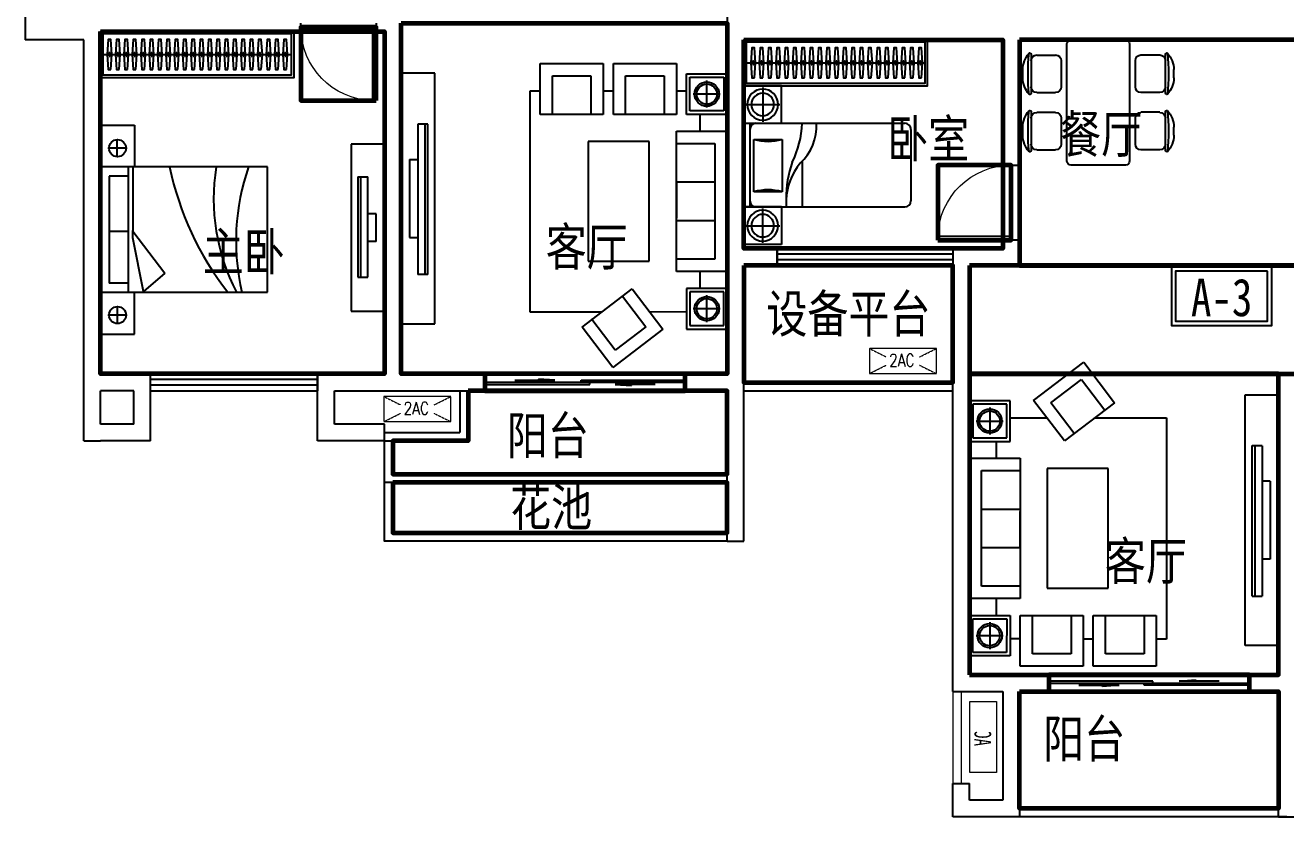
# Model space of a CAD drawing. Extents: x 4814447 to 4843647, y -954808 to -938608.
# Drawn here: x 4814447 to 4829533, y -954808 to -945333 of the extents above; entities that cross this region are included whole.
import ezdxf

# ---------------------------------------------------------------- set-up
doc = ezdxf.new("R2010")
doc.units = 0
doc.header["$MEASUREMENT"] = 0
doc.linetypes.add('DASH', pattern=[0.35, 0.25, -0.1])
doc.linetypes.add('HIDDEN', pattern=[0.375, 0.25, -0.125])
doc.layers.get('0').update_dxf_attribs({"linetype": 'CONTINUOUS'})
for name, color, linetype in [('BALCONY', 153, 'CONTINUOUS'), ('FURNITURE', 8, 'CONTINUOUS'), ('Furniture(家具)', 8, 'CONTINUOUS'), ('TEXT_文字_', 7, 'CONTINUOUS'), ('TK', 7, 'CONTINUOUS'), ('WALL', 2, 'CONTINUOUS'), ('WINDOW', 4, 'CONTINUOUS'), ('户型编号', 7, 'CONTINUOUS')]:
    doc.layers.add(name, color=color, linetype=linetype)
for name, color, linetype, lineweight in [('GT_卧室', 1, 'CONTINUOUS', 60), ('GT_卫生间', 5, 'CONTINUOUS', 60), ('GT_客厅', 2, 'CONTINUOUS', 60), ('GT_花园', 74, 'CONTINUOUS', 60), ('GT_过道', 30, 'CONTINUOUS', 60), ('GT_门', 245, 'CONTINUOUS', 60), ('GT_阳台', 6, 'CONTINUOUS', 60), ('GT_餐厅', 3, 'CONTINUOUS', 60), ('K_EQUPMENT_W', 6, 'CONTINUOUS', 9)]:
    doc.layers.add(name, color=color, linetype=linetype, lineweight=lineweight)
doc.styles.add('_HZTXT', font='txt.shx', dxfattribs={"width": 0.8, "bigfont": 'HZTXT.shx'})
doc.styles.add('_ZBHZ', font='simhei.ttf', dxfattribs={"width": 0.8})

# ---------------------------------------------------------------- blocks, each defined once
blk = doc.blocks.new('$PLAN$00001563')
for p, q in [((1250, 0), (-1250, 0)), ((-1250, 0), (-1250, -409)), ((-750, 0), (-750, -2000)), ((750, -2000), (750, 0)), ((1250, 0), (1250, -409)), ((-1023, -305), (-1023, -102)), ((639, -104), (-639, -104)), ((-639, -333), (-639, -104)), ((-22, -333), (-22, -104)), ((639, -333), (639, -104)), ((975, -305), (975, -102)), ((-920, -199), (-1125, -199)), ((873, -199), (1077, -199)), ((-1250, -409), (-750, -409)), ((750, -333), (-750, -333)), ((-740, -516), (-98, -388)), ((-18, -388), (-521, -770)), ((-98, -388), (-11, -388)), ((750, -388), (-18, -388)), ((1250, -409), (750, -409)), ((-521, -770), (-740, -516)), ((-750, -2000), (750, -2000))]:
    blk.add_line(p, q)
for centre in [(-1023, -205), (975, -205)]:
    blk.add_circle(centre, 102)
for centre, radius, start, end in [((1524, -4452), 3707, 102.0578, 127.8384), ((368, -3767), 2412, 80.8909, 117.5798), ((-135, -4317), 2694, 70.8175, 103.1624)]:
    blk.add_arc(centre, radius, start, end)
blk = doc.blocks.new('HYU')
for p, q in [((137720, -185365), (137332, -185874)), ((138351, -185846), (137720, -185365)), ((137749, -185581), (137454, -185967)), ((138136, -185875), (137749, -185581)), ((137332, -185874), (137963, -186355)), ((137841, -186262), (138136, -185875)), ((137963, -186355), (138351, -185846)), ((137454, -185967), (137479, -185986)), ((138520, -186574), (138520, -188340)), ((139159, -186574), (138520, -186574)), ((139160, -188340), (139159, -186574)), ((139006, -186728), (138520, -186728)), ((139006, -188186), (139006, -186728)), ((138520, -187700), (138520, -187245)), ((138520, -188186), (139006, -188186)), ((138520, -188340), (139160, -188340)), ((137599, -188553), (136806, -188553)), ((136806, -188553), (136806, -189193)), ((136959, -188553), (136959, -189039)), ((137445, -188553), (137415, -188553)), ((137445, -189039), (137445, -188553)), ((137599, -189193), (137599, -188553)), ((138520, -188553), (137727, -188553)), ((137727, -188553), (137727, -189193)), ((137880, -188553), (137880, -189039)), ((138366, -188553), (138336, -188553)), ((138366, -189039), (138366, -188553)), ((138520, -189193), (138520, -188553)), ((136959, -189039), (137445, -189039)), ((137880, -189039), (138366, -189039)), ((136806, -189193), (137599, -189193)), ((137727, -189193), (138520, -189193))]:
    blk.add_line(p, q)
at = {"linetype": 'ByBlock'}
for p, q in [((138648, -185849), (139159, -185849)), ((138648, -186361), (138648, -185849)), ((138690, -185892), (139117, -185892)), ((138690, -186318), (138690, -185892)), ((138904, -185935), (138904, -186276)), ((139117, -185892), (139117, -186318)), ((139159, -185849), (139159, -186361)), ((136678, -186063), (136678, -188852)), ((137579, -186063), (136678, -186063)), ((138648, -186063), (138185, -186064)), ((139074, -186105), (138733, -186105)), ((139159, -186361), (138648, -186361)), ((139117, -186318), (138690, -186318)), ((138818, -186574), (138818, -186361)), ((137411, -186702), (138179, -186702)), ((137411, -188212), (137411, -186702)), ((138179, -186702), (138179, -188212)), ((139006, -187214), (138520, -187214)), ((139006, -187700), (138520, -187700)), ((138179, -188212), (137411, -188212)), ((138818, -188553), (138818, -188340)), ((138648, -188553), (138648, -189065)), ((139160, -188553), (138648, -188553)), ((138690, -188596), (138691, -189022)), ((139117, -188596), (138690, -188596)), ((138904, -188638), (138904, -188979)), ((139117, -189022), (139117, -188596)), ((139160, -189065), (139160, -188553)), ((136678, -188852), (136806, -188852)), ((137599, -188852), (137727, -188852)), ((138520, -188851), (138648, -188851)), ((139074, -188809), (138733, -188809)), ((138648, -189065), (139160, -189065)), ((138691, -189022), (139117, -189022))]:
    blk.add_line(p, q, dxfattribs=at)
at = {"linetype": 'ByBlock', "extrusion": (0, 0, -1)}
for centre, major_axis, start_param, end_param in [((138904, -186105), (-10, 153), -1.508582, 4.774603), ((138904, -186105), (-14, 127), -1.464910568844046, 4.818274738335539), ((138904, -188809), (-16, 153), -1.464919, 4.818266), ((138904, -188809), (-13, 127), -1.465821, 4.817364)]:
    blk.add_ellipse(centre, major_axis=major_axis, ratio=1, start_param=start_param, end_param=end_param, dxfattribs=at)
blk = doc.blocks.new('ewrew')
at = {"layer": 'FURNITURE'}
for p, q in [((-52631, 97939), (-53031, 97939)), ((-53031, 97939), (-53031, 94936)), ((-52631, 94936), (-52631, 97939)), ((-52748, 97329), (-52748, 95526)), ((-53031, 94936), (-52631, 94936))]:
    blk.add_line(p, q, dxfattribs=at)
at = {"layer": 'FURNITURE', "ltscale": 30}
for p, q in [((-52713, 97329), (-52833, 97329)), ((-52833, 97328), (-52833, 95526)), ((-52713, 95526), (-52713, 97329)), ((-52931, 96904), (-52931, 95971)), ((-52931, 96904), (-52833, 96904)), ((-52931, 95971), (-52833, 95971)), ((-52713, 95526), (-52833, 95526))]:
    blk.add_line(p, q, dxfattribs=at)
blk = doc.blocks.new('*U24')
blk.add_line((-970, -275), (1289, -275))
for points in [[(-1000, 0), (1319, 0), (1319, -550), (-1000, -550)], [(-970, -30), (1289, -30), (1289, -520), (-970, -520)]]:
    blk.add_lwpolyline(points, close=True)
at = {"elevation": 0}
for points in [[(-874, -95), (-862, -275), (-874, -455), (-906, -455), (-918, -275), (-906, -95)], [(-774, -95), (-762, -275), (-774, -455), (-806, -455), (-818, -275), (-806, -95)], [(-674, -95), (-662, -275), (-674, -455), (-706, -455), (-718, -275), (-706, -95)], [(-574, -95), (-562, -275), (-574, -455), (-606, -455), (-618, -275), (-606, -95)], [(-474, -95), (-462, -275), (-474, -455), (-506, -455), (-518, -275), (-506, -95)], [(-374, -95), (-362, -275), (-374, -455), (-406, -455), (-418, -275), (-406, -95)], [(-274, -95), (-262, -275), (-274, -455), (-306, -455), (-318, -275), (-306, -95)], [(-174, -95), (-162, -275), (-174, -455), (-206, -455), (-218, -275), (-206, -95)], [(-74, -95), (-62, -275), (-74, -455), (-106, -455), (-118, -275), (-106, -95)], [(26, -95), (38, -275), (26, -455), (-6, -455), (-18, -275), (-6, -95)], [(126, -95), (138, -275), (126, -455), (94, -455), (82, -275), (94, -95)], [(226, -95), (238, -275), (226, -455), (194, -455), (182, -275), (194, -95)], [(326, -95), (338, -275), (326, -455), (294, -455), (282, -275), (294, -95)], [(426, -95), (438, -275), (426, -455), (394, -455), (382, -275), (394, -95)], [(526, -95), (538, -275), (526, -455), (494, -455), (482, -275), (494, -95)], [(626, -95), (638, -275), (626, -455), (594, -455), (582, -275), (594, -95)], [(726, -95), (738, -275), (726, -455), (694, -455), (682, -275), (694, -95)], [(826, -95), (838, -275), (826, -455), (794, -455), (782, -275), (794, -95)], [(926, -95), (938, -275), (926, -455), (894, -455), (882, -275), (894, -95)], [(1026, -95), (1038, -275), (1026, -455), (994, -455), (982, -275), (994, -95)], [(1126, -95), (1138, -275), (1126, -455), (1094, -455), (1082, -275), (1094, -95)], [(1226, -95), (1238, -275), (1226, -455), (1194, -455), (1182, -275), (1194, -95)]]:
    blk.add_lwpolyline(points, close=True, dxfattribs=at)
at = {"ltscale": 15, "elevation": 0}
for points in [[(-894, -255), (-886, -255), (-886, -295), (-894, -295)], [(-794, -255), (-786, -255), (-786, -295), (-794, -295)], [(-694, -255), (-686, -255), (-686, -295), (-694, -295)], [(-594, -255), (-586, -255), (-586, -295), (-594, -295)], [(-494, -255), (-486, -255), (-486, -295), (-494, -295)], [(-394, -255), (-386, -255), (-386, -295), (-394, -295)], [(-294, -255), (-286, -255), (-286, -295), (-294, -295)], [(-194, -255), (-186, -255), (-186, -295), (-194, -295)], [(-94, -255), (-86, -255), (-86, -295), (-94, -295)], [(6, -255), (14, -255), (14, -295), (6, -295)], [(106, -255), (114, -255), (114, -295), (106, -295)], [(206, -255), (214, -255), (214, -295), (206, -295)], [(306, -255), (314, -255), (314, -295), (306, -295)], [(406, -255), (414, -255), (414, -295), (406, -295)], [(506, -255), (514, -255), (514, -295), (506, -295)], [(606, -255), (614, -255), (614, -295), (606, -295)], [(706, -255), (714, -255), (714, -295), (706, -295)], [(806, -255), (814, -255), (814, -295), (806, -295)], [(906, -255), (914, -255), (914, -295), (906, -295)], [(1006, -255), (1014, -255), (1014, -295), (1006, -295)], [(1106, -255), (1114, -255), (1114, -295), (1106, -295)], [(1206, -255), (1214, -255), (1214, -295), (1206, -295)]]:
    blk.add_lwpolyline(points, close=True, dxfattribs=at)
blk = doc.blocks.new('电视2')
at = {"layer": 'Furniture(家具)'}
for p, q in [((0, -400), (0, 0)), ((0, 0), (2000, 0)), ((1590, -116), (390, -116)), ((2000, 0), (2000, -400)), ((2000, -400), (0, -400))]:
    blk.add_line(p, q, dxfattribs=at)
at = {"layer": 'Furniture(家具)', "ltscale": 30}
for p, q in [((390, -82), (390, -202)), ((390, -82), (1590, -82)), ((1590, -82), (1590, -202)), ((1590, -202), (390, -202)), ((835, -300), (835, -202)), ((1165, -300), (835, -300)), ((1165, -300), (1165, -202))]:
    blk.add_line(p, q, dxfattribs=at)
blk = doc.blocks.new('*U26')
blk.add_line((-970, -275), (1170, -275))
for points in [[(-1000, 0), (1200, 0), (1200, -550), (-1000, -550)], [(-970, -30), (1170, -30), (1170, -520), (-970, -520)]]:
    blk.add_lwpolyline(points, close=True)
at = {"elevation": 0}
for points in [[(-874, -95), (-862, -275), (-874, -455), (-906, -455), (-918, -275), (-906, -95)], [(-774, -95), (-762, -275), (-774, -455), (-806, -455), (-818, -275), (-806, -95)], [(-674, -95), (-662, -275), (-674, -455), (-706, -455), (-718, -275), (-706, -95)], [(-574, -95), (-562, -275), (-574, -455), (-606, -455), (-618, -275), (-606, -95)], [(-474, -95), (-462, -275), (-474, -455), (-506, -455), (-518, -275), (-506, -95)], [(-374, -95), (-362, -275), (-374, -455), (-406, -455), (-418, -275), (-406, -95)], [(-274, -95), (-262, -275), (-274, -455), (-306, -455), (-318, -275), (-306, -95)], [(-174, -95), (-162, -275), (-174, -455), (-206, -455), (-218, -275), (-206, -95)], [(-74, -95), (-62, -275), (-74, -455), (-106, -455), (-118, -275), (-106, -95)], [(26, -95), (38, -275), (26, -455), (-6, -455), (-18, -275), (-6, -95)], [(126, -95), (138, -275), (126, -455), (94, -455), (82, -275), (94, -95)], [(226, -95), (238, -275), (226, -455), (194, -455), (182, -275), (194, -95)], [(326, -95), (338, -275), (326, -455), (294, -455), (282, -275), (294, -95)], [(426, -95), (438, -275), (426, -455), (394, -455), (382, -275), (394, -95)], [(526, -95), (538, -275), (526, -455), (494, -455), (482, -275), (494, -95)], [(626, -95), (638, -275), (626, -455), (594, -455), (582, -275), (594, -95)], [(726, -95), (738, -275), (726, -455), (694, -455), (682, -275), (694, -95)], [(826, -95), (838, -275), (826, -455), (794, -455), (782, -275), (794, -95)], [(926, -95), (938, -275), (926, -455), (894, -455), (882, -275), (894, -95)], [(1026, -95), (1038, -275), (1026, -455), (994, -455), (982, -275), (994, -95)], [(1126, -95), (1138, -275), (1126, -455), (1094, -455), (1082, -275), (1094, -95)]]:
    blk.add_lwpolyline(points, close=True, dxfattribs=at)
at = {"ltscale": 15, "elevation": 0}
for points in [[(-894, -255), (-886, -255), (-886, -295), (-894, -295)], [(-794, -255), (-786, -255), (-786, -295), (-794, -295)], [(-694, -255), (-686, -255), (-686, -295), (-694, -295)], [(-594, -255), (-586, -255), (-586, -295), (-594, -295)], [(-494, -255), (-486, -255), (-486, -295), (-494, -295)], [(-394, -255), (-386, -255), (-386, -295), (-394, -295)], [(-294, -255), (-286, -255), (-286, -295), (-294, -295)], [(-194, -255), (-186, -255), (-186, -295), (-194, -295)], [(-94, -255), (-86, -255), (-86, -295), (-94, -295)], [(6, -255), (14, -255), (14, -295), (6, -295)], [(106, -255), (114, -255), (114, -295), (106, -295)], [(206, -255), (214, -255), (214, -295), (206, -295)], [(306, -255), (314, -255), (314, -295), (306, -295)], [(406, -255), (414, -255), (414, -295), (406, -295)], [(506, -255), (514, -255), (514, -295), (506, -295)], [(606, -255), (614, -255), (614, -295), (606, -295)], [(706, -255), (714, -255), (714, -295), (706, -295)], [(806, -255), (814, -255), (814, -295), (806, -295)], [(906, -255), (914, -255), (914, -295), (906, -295)], [(1006, -255), (1014, -255), (1014, -295), (1006, -295)], [(1106, -255), (1114, -255), (1114, -295), (1106, -295)]]:
    blk.add_lwpolyline(points, close=True, dxfattribs=at)
blk = doc.blocks.new('chuang5')
at = {"layer": 'Furniture(家具)'}
for p, q in [((-62300, -8365), (-62300, -7915)), ((-62300, -7915), (-61850, -7915)), ((-62075, -7935), (-62075, -8345)), ((-60850, -7915), (-61850, -7915)), ((-61850, -7987), (-61850, -7915)), ((-61850, -7915), (-61850, -8365)), ((-61850, -8365), (-61850, -7915)), ((-60850, -7987), (-61850, -7987)), ((-60850, -7987), (-60850, -7915)), ((-60400, -7915), (-60850, -7915)), ((-60850, -8365), (-60850, -7915)), ((-60625, -7935), (-60625, -8345)), ((-60400, -8365), (-60400, -7915)), ((-62280, -8140), (-61870, -8140)), ((-61850, -8059), (-61850, -9842)), ((-61669, -8035), (-61043, -8035)), ((-61669, -8372), (-61669, -8035)), ((-61043, -8035), (-61043, -8372)), ((-60850, -9842), (-60850, -8059)), ((-60420, -8140), (-60830, -8140)), ((-61850, -8365), (-62300, -8365)), ((-61753, -8421), (-61850, -8421)), ((-61043, -8372), (-61669, -8372)), ((-60850, -8365), (-60400, -8365)), ((-61304, -8613), (-61850, -8613)), ((-61778, -9915), (-60922, -9915))]:
    blk.add_line(p, q, dxfattribs=at)
for centre, radius, start, end in [((-62075, -8140), 185, 270.2522, 270), ((-61778, -8059), 72.3, 90, 180), ((-60922, -8059), 72.3, 0, 90), ((-60625, -8140), 185, 270, 269.7478), ((-62075, -8140), 135, 270.3469, 270), ((-62248, -8204), 602, 343.7398, 16.2602), ((-60464, -8204), 602, 163.7398, 196.2602), ((-60625, -8140), 135, 270, 269.6531), ((-61802, -9165), 746, 50.5814, 87.1199), ((-61735, -9666), 1246, 70.3668, 90.8056), ((-60878, -8166), 618, 223.2139, 272.6045), ((-60781, -7385), 1231, 244.2286, 266.7956), ((-61778, -9842), 72.3, 180, 270), ((-60922, -9842), 72.3, 270, 0)]:
    blk.add_arc(centre, radius, start, end, dxfattribs=at)
blk = doc.blocks.new('A$C04F801B3')
at = {"layer": 'FURNITURE'}
for p, q in [((529, 1450), (529, 50)), ((1229, 1500), (579, 1500)), ((1279, 50), (1279, 1450)), ((100, 863), (100, 1323)), ((168, 1318), (393, 1318)), ((460, 936), (460, 1251)), ((1349, 1251), (1349, 936)), ((1641, 1318), (1416, 1318)), ((1709, 1323), (1709, 863)), ((0, 1044), (0, 1143)), ((1809, 1143), (1809, 1044)), ((168, 868), (393, 868)), ((1641, 868), (1416, 868)), ((100, 177), (100, 637)), ((168, 632), (393, 632)), ((1641, 632), (1416, 632)), ((1709, 637), (1709, 177)), ((0, 357), (0, 456)), ((460, 249), (460, 564)), ((1349, 564), (1349, 249)), ((1809, 456), (1809, 357)), ((168, 182), (393, 182)), ((1641, 182), (1416, 182)), ((579, 0), (1229, 0))]:
    blk.add_line(p, q, dxfattribs=at)
for centre, radius, start, end in [((579, 1450), 50, 90, 180), ((1229, 1450), 50, 0, 90), ((315, 1133), 316, 139.2735, 178.2349), ((2778, 1093), 2713, 174.8023, 185.1977), ((84, 1333), 10, 67.33, 139.2735), ((80, 1323), 20, 0, 67.33), ((168, 1251), 67.5, 90, 180), ((393, 1251), 67.5, 0, 90), ((1416, 1251), 67.5, 90, 180), ((1641, 1251), 67.5, 0, 90), ((1729, 1323), 20, 112.67, 180), ((1725, 1333), 10, 40.7265, 112.67), ((1493, 1133), 316, 1.7651, 40.7265), ((-969, 1093), 2713, 354.8023, 5.1977), ((315, 1054), 316, 181.7651, 220.7265), ((168, 936), 67.5, 180, 270), ((393, 936), 67.5, 270, 0), ((1416, 936), 67.5, 180, 270), ((1641, 936), 67.5, 270, 0), ((1493, 1054), 316, 319.2735, 358.2349), ((84, 854), 10, 220.7265, 292.67), ((80, 863), 20, 292.67, 0), ((1729, 863), 20, 180, 247.33), ((1725, 854), 10, 247.33, 319.2735), ((315, 446), 316, 139.2735, 178.2349), ((2778, 407), 2713, 174.8023, 185.1977), ((84, 646), 10, 67.33, 139.2735), ((80, 637), 20, 0, 67.33), ((168, 564), 67.5, 90, 180), ((393, 564), 67.5, 0, 90), ((1416, 564), 67.5, 90, 180), ((1641, 564), 67.5, 0, 90), ((1729, 637), 20, 112.67, 180), ((1725, 646), 10, 40.7265, 112.67), ((-969, 407), 2713, 354.8023, 5.1977), ((1493, 446), 316, 1.7651, 40.7265), ((315, 367), 316, 181.7651, 220.7265), ((1493, 367), 316, 319.2735, 358.2349), ((84, 167), 10, 220.7265, 292.67), ((80, 177), 20, 292.67, 0), ((168, 249), 67.5, 180, 270), ((393, 249), 67.5, 270, 0), ((1416, 249), 67.5, 180, 270), ((1641, 249), 67.5, 270, 0), ((1729, 177), 20, 180, 247.33), ((1725, 167), 10, 247.33, 319.2735), ((579, 50), 50, 180, 270), ((1229, 50), 50, 270, 0)]:
    blk.add_arc(centre, radius, start, end, dxfattribs=at)
blk = doc.blocks.new('空调室外机2')
at = {"ltscale": 0.5}
blk.add_lwpolyline([(0, 0), (850, 0), (850, 320), (0, 320)], close=True, dxfattribs=at)
at = {"ltscale": 0.5, "style": '_ZBHZ', "width": 0.65}
blk.add_text('AC', height=200, dxfattribs=at).set_placement((319, 55))
blk = doc.blocks.new('A$C31923FBC')
at = {"layer": 'K_EQUPMENT_W', "linetype": 'HIDDEN'}
for p, q in [((0, 300), (200, 200, 0)), ((600, 200, 0), (800, 300, 0)), ((0, 0), (200, 100, 0)), ((600, 100, 0), (800, 0, 0))]:
    blk.add_line(p, q, dxfattribs=at)
at = {"layer": 'K_EQUPMENT_W', "linetype": 'DASH'}
blk.add_lwpolyline([(800, 0), (800, 300), (0, 300), (0, 0)], close=True, dxfattribs=at)
at = {"layer": 'K_EQUPMENT_W', "style": '_HZTXT', "width": 0.8}
blk.add_text('2AC', height=150, rotation=0.079, dxfattribs=at).set_placement((235, 84, 0))
blk = doc.blocks.new('$DorLib2D$00000001')
for p, q in [((0.45, 0.975), (0.5, 0.975)), ((0.45, 0), (0.45, 0.975)), ((0.5, 0), (0.5, 0.975)), ((0.5, 0), (0.45, 0))]:
    blk.add_line(p, q)
at = {"lineweight": 13}
blk.add_arc((0.475, 0), 0.975, 91.4693, 180, dxfattribs=at)
blk = doc.blocks.new('$DorLib2D$00000131')
at = {"color": 0, "linetype": 'Continuous'}
for p, q in [((0.15, 0.125), (0.2319, 0.1973)), ((0.2319, 0.1973), (0.2319, 0.125)), ((-0.5, 0.125), (-0.5, 0)), ((0.0192, 0.125), (-0.5, 0.125)), ((0.0192, 0), (0.0192, 0.125)), ((0.35, 0.125), (0.15, 0.125)), ((-0.5, 0), (0.0192, 0)), ((-0.024, 0), (0.5, 0)), ((-0.024, -0.125), (-0.024, 0)), ((0.5, 0), (0.5, -0.125)), ((-0.35, -0.125), (-0.15, -0.125)), ((-0.2319, -0.1973), (-0.2319, -0.125)), ((-0.15, -0.125), (-0.2319, -0.1973)), ((0.5, -0.125), (-0.024, -0.125))]:
    blk.add_line(p, q, dxfattribs=at)
blk = doc.blocks.new('$TCHSYS$WIN2D')
for p, q in [((-0.5, 0.5), (0.5, 0.5)), ((-0.5, 0.5), (-0.5, -0.5)), ((0.5, 0.5), (0.5, -0.5)), ((0.5, 0.1667), (-0.5, 0.1667)), ((0.5, -0.1667), (-0.5, -0.1667)), ((-0.5, -0.5), (0.5, -0.5))]:
    blk.add_line(p, q)

msp = doc.modelspace()

# ---------------------------------------------------------------- linework, layer by layer
at = {"layer": 'BALCONY', "linetype": 'ByBlock'}
for p, q in [((4823047, -949608), (4825547, -949608)), ((4823047, -949708), (4825547, -949708)), ((4829447, -954808), (4826547, -954808))]:
    msp.add_line(p, q, dxfattribs=at)
for points in [[(4822847, -950808), (4818747, -950808), (4818747, -950308)], [(4822847, -950708), (4818847, -950708), (4818847, -950308)], [(4822847, -951508), (4818747, -951508), (4818747, -950808)], [(4822847, -951408), (4818847, -951408), (4818847, -950808)], [(4829447, -954808), (4829447, -954708), (4826347, -954708)], [(4829547, -954808), (4829547, -954808), (4826347, -954808)]]:
    msp.add_lwpolyline(points, dxfattribs=at)
at = {"layer": 'GT_卧室'}
for points in [[(4815347, -945408), (4818747, -945408), (4818747, -949508), (4815347, -949508), (4815347, -945408)], [(4823047, -945508), (4826147, -945508), (4826147, -948008), (4823047, -948008), (4823047, -945508)]]:
    msp.add_lwpolyline(points, dxfattribs=at)
at = {"layer": 'GT_卫生间'}
msp.add_lwpolyline([(4825747, -953108), (4829447, -953108), (4829447, -949508), (4825747, -949508), (4825747, -953108)], dxfattribs=at)
at = {"layer": 'GT_客厅'}
msp.add_lwpolyline([(4818947, -945308), (4822847, -945308), (4822847, -949508), (4818947, -949508), (4818947, -945308)], dxfattribs=at)
at = {"layer": 'GT_花园'}
msp.add_lwpolyline([(4818847, -950808), (4818847, -951408), (4822847, -951408), (4822847, -950808), (4818847, -950808)], dxfattribs=at)
at = {"layer": 'GT_过道'}
msp.add_lwpolyline([(4825747, -948208), (4825747, -949508), (4830847, -949508), (4830847, -948208), (4825747, -948208)], dxfattribs=at)
at = {"layer": 'GT_门'}
for points in [[(4818647, -946236), (4818647, -945358), (4817747, -945358), (4817747, -946236), (4818647, -946236)], [(4825370, -947908), (4826247, -947908), (4826247, -947008), (4825370, -947008), (4825370, -947908)], [(4819947, -949508), (4819947, -949708), (4822347, -949708), (4822347, -949508), (4819947, -949508)], [(4826697, -953108), (4826697, -953308), (4829097, -953308), (4829097, -953108), (4826697, -953108)]]:
    msp.add_lwpolyline(points, dxfattribs=at)
at = {"layer": 'GT_阳台'}
for points in [[(4823047, -948208), (4823047, -949608), (4825547, -949608), (4825547, -948208), (4823047, -948208)], [(4819747, -949708), (4819747, -950308), (4818847, -950308), (4818847, -950708), (4822847, -950708), (4822847, -949708), (4822347, -949708), (4819747, -949708)], [(4826347, -953308), (4829447, -953308), (4829447, -954708), (4826347, -954708), (4826347, -953308)]]:
    msp.add_lwpolyline(points, dxfattribs=at)
at = {"layer": 'GT_餐厅'}
msp.add_lwpolyline([(4826347, -945508), (4826347, -948208), (4830847, -948208), (4830847, -945508), (4826347, -945508)], dxfattribs=at)
at = {"layer": 'K_EQUPMENT_W'}
for p, q in [((4825547, -953308), (4825547, -954408)), ((4825647, -953308), (4825647, -954408))]:
    msp.add_line(p, q, dxfattribs=at)
at = {"layer": 'TK'}
for p, q in [((4819647, -949708), (4819647, -950208)), ((4819747, -949708), (4819747, -950308)), ((4818747, -950208), (4819647, -950208)), ((4818747, -950308), (4819747, -950308))]:
    msp.add_line(p, q, dxfattribs=at)
at = {"layer": 'WALL', "linetype": 'ByBlock'}
for p, q in [((4814447, -945108), (4814447, -945508)), ((4822847, -945108), (4822847, -945408)), ((4815347, -949508), (4815347, -945408)), ((4816847, -945408), (4815347, -945408)), ((4816847, -945408), (4817747, -945408)), ((4817747, -945408), (4817747, -945308)), ((4818647, -945308), (4818647, -945408)), ((4818647, -945408), (4818747, -945408)), ((4818747, -949508), (4818747, -945408)), ((4818947, -949508), (4818947, -945308)), ((4822847, -948108), (4822847, -945408)), ((4815147, -945508), (4814447, -945508)), ((4815147, -949608), (4815147, -945508)), ((4823047, -948008), (4823047, -945508)), ((4825647, -945508), (4823047, -945508)), ((4826147, -945508), (4825647, -945508)), ((4826147, -945508), (4826147, -947008)), ((4826347, -947008), (4826347, -945508)), ((4826347, -945508), (4829647, -945508)), ((4826147, -947008), (4826347, -947008)), ((4826347, -947908), (4826147, -947908)), ((4826147, -947908), (4826147, -948008)), ((4826347, -948208), (4826347, -947908)), ((4822847, -949508), (4822847, -948108)), ((4823447, -948008), (4823047, -948008)), ((4823447, -948208), (4823447, -948008)), ((4825647, -948008), (4825547, -948008)), ((4825547, -948008), (4825547, -948208)), ((4826147, -948008), (4825647, -948008)), ((4823047, -949608), (4823047, -948208)), ((4823047, -948208), (4823447, -948208)), ((4825547, -953308), (4825547, -948208)), ((4826347, -948208), (4825747, -948208)), ((4825747, -953108), (4825747, -948208)), ((4815147, -950208), (4815147, -949608)), ((4815847, -949508), (4815847, -949508)), ((4815945, -949608), (4815945, -949606)), ((4819947, -949508), (4818947, -949508)), ((4819947, -949708), (4819947, -949508)), ((4822847, -949508), (4822347, -949508)), ((4822347, -949508), (4822347, -949708)), ((4823047, -951508), (4823047, -949608)), ((4829447, -949508), (4829548, -949501)), ((4829447, -949608), (4829447, -949508)), ((4829447, -953108), (4829447, -949608)), ((4815347, -950108), (4815347, -949708)), ((4818847, -949708), (4819947, -949708)), ((4822347, -949708), (4822847, -949708)), ((4822847, -951508), (4822847, -949708)), ((4815147, -950308), (4815147, -950208)), ((4815147, -950308), (4815347, -950308)), ((4822847, -951508), (4823047, -951508)), ((4825747, -953108), (4826247, -953108)), ((4826697, -953108), (4826247, -953108)), ((4826697, -953308), (4826697, -953108)), ((4829447, -953108), (4829097, -953108)), ((4829097, -953108), (4829097, -953308)), ((4825547, -953308), (4826147, -953308)), ((4826347, -953308), (4826697, -953308)), ((4829097, -953308), (4829447, -953308)), ((4829447, -953808), (4829447, -953308)), ((4829447, -954708), (4829447, -953808)), ((4829447, -954808), (4829447, -954708)), ((4829447, -954808), (4829647, -954808))]:
    msp.add_line(p, q, dxfattribs=at)
at = {"layer": 'WALL'}
for p, q in [((4815847, -949508), (4815347, -949508)), ((4815847, -949508), (4815847, -949508)), ((4815847, -949508), (4815947, -949508)), ((4815947, -949508), (4815947, -949508)), ((4815947, -949708), (4815947, -949508)), ((4818047, -949508), (4817947, -949508)), ((4817947, -949508), (4817947, -949708)), ((4818047, -949508), (4818747, -949508)), ((4815747, -949708), (4815347, -949708)), ((4815747, -950108), (4815747, -949708)), ((4815947, -950308), (4815947, -949708)), ((4817947, -950308), (4817947, -949708)), ((4818147, -950108), (4818147, -949708)), ((4818147, -949708), (4818847, -949708)), ((4815747, -950108), (4815347, -950108)), ((4818747, -950108), (4818147, -950108)), ((4818747, -950308), (4818747, -950108)), ((4815847, -950308), (4815347, -950308)), ((4815947, -950308), (4815847, -950308)), ((4818747, -950308), (4817947, -950308)), ((4826147, -953308), (4826147, -954608)), ((4826347, -953308), (4826347, -954808)), ((4825547, -954808), (4825547, -954408)), ((4825547, -954408), (4825747, -954408)), ((4825747, -954608), (4825747, -954408)), ((4826147, -954608), (4825747, -954608)), ((4825647, -954808), (4825547, -954808)), ((4826347, -954808), (4825647, -954808))]:
    msp.add_line(p, q, dxfattribs=at)
at = {"layer": 'WINDOW'}
msp.add_line((4818747, -949508), (4816547, -949508), dxfattribs=at)
at = {"layer": '户型编号', "linetype": 'ByBlock'}
for points in [[(4829365, -948227), (4828165, -948227), (4828165, -948927), (4829365, -948927)], [(4829315, -948277), (4828215, -948277), (4828215, -948877), (4829315, -948877)]]:
    msp.add_lwpolyline(points, close=True, dxfattribs=at)

# ---------------------------------------------------------------- block references
at = {"layer": 'FURNITURE', "xscale": -1}
for name, p, rotation in [('*U24', (4816347, -945958), 180), ('*U26', (4824047, -946058), 180), ('电视2', (4818347, -946758), 90)]:
    msp.add_blockref(name, p, dxfattribs=dict(at, rotation=rotation))
for name, p in [('A$C04F801B3', (4828193, -947008)), ('ewrew', (4776416, -1047695))]:
    msp.add_blockref(name, p, dxfattribs=at)
at = {"layer": 'FURNITURE', "xscale": -0.9500000001888976, "yscale": 0.9499999999534336, "zscale": 0.95}
for p, rotation in [((4690645, -1125526), 179.9998650953385), ((4957949, -773272), 359.9998650953385)]:
    msp.add_blockref('HYU', p, dxfattribs=dict(at, rotation=rotation))
at = {"layer": 'FURNITURE'}
msp.add_blockref('ewrew', (4871979, -1043845), dxfattribs=at)
at = {"layer": 'FURNITURE', "extrusion": (0, 0, -1), "xscale": -1, "zscale": -1, "rotation": 270}
msp.add_blockref('chuang5', (-4815133, -885658), dxfattribs=at)
at = {"layer": 'FURNITURE', "rotation": 90}
msp.add_blockref('$PLAN$00001563', (4815347, -947780), dxfattribs=at)
at = {"layer": 'K_EQUPMENT_W'}
for p in [(4824551, -949503), (4818741, -950078)]:
    msp.add_blockref('A$C31923FBC', p, dxfattribs=at)
at = {"layer": 'K_EQUPMENT_W', "xscale": -1, "rotation": 270}
msp.add_blockref('空调室外机2', (4825752, -954280), dxfattribs=at)
at = {"layer": 'WINDOW', "linetype": 'ByBlock'}
for name, p, xscale, yscale, zscale, rotation in [('$DorLib2D$00000001', (4818197, -945358), -900, 900, -900, 180.0000000000067), ('$DorLib2D$00000001', (4826247, -947458), 900, -900, 900, 270), ('$TCHSYS$WIN2D', (4824497, -948108), -2100, -200, -2100, 180.0000000000098), ('$DorLib2D$00000131', (4821147, -949608), 2400, -200, 2400, 180.0000000000064)]:
    msp.add_blockref(name, p, dxfattribs=dict(at, xscale=xscale, yscale=yscale, zscale=zscale, rotation=rotation))
at = {"layer": 'WINDOW', "xscale": 2000, "yscale": -200, "zscale": 2000, "rotation": 1.105332e-09}
msp.add_blockref('$TCHSYS$WIN2D', (4816947, -949608), dxfattribs=at)
at = {"layer": 'WINDOW', "linetype": 'ByBlock', "xscale": 2400, "yscale": 200, "zscale": 2400}
msp.add_blockref('$DorLib2D$00000131', (4827897, -953208), dxfattribs=at)

# ---------------------------------------------------------------- texts
at = {"layer": 'TEXT_文字_', "style": '_ZBHZ', "width": 0.8}
for s, p in [('卧室', (4824762, -946918)), ('餐厅', (4826832, -946862)), ('主卧', (4816571, -948270)), ('客厅', (4820676, -948211)), ('A-3', (4828398, -948816)), ('设备平台', (4823317, -949011)), ('阳台', (4820211, -950468)), ('花池', (4820250, -951325)), ('客厅', (4827368, -951972)), ('阳台', (4826630, -954099))]:
    msp.add_text(s, height=450, dxfattribs=at).set_placement(p)

doc.saveas('drawing.dxf')
